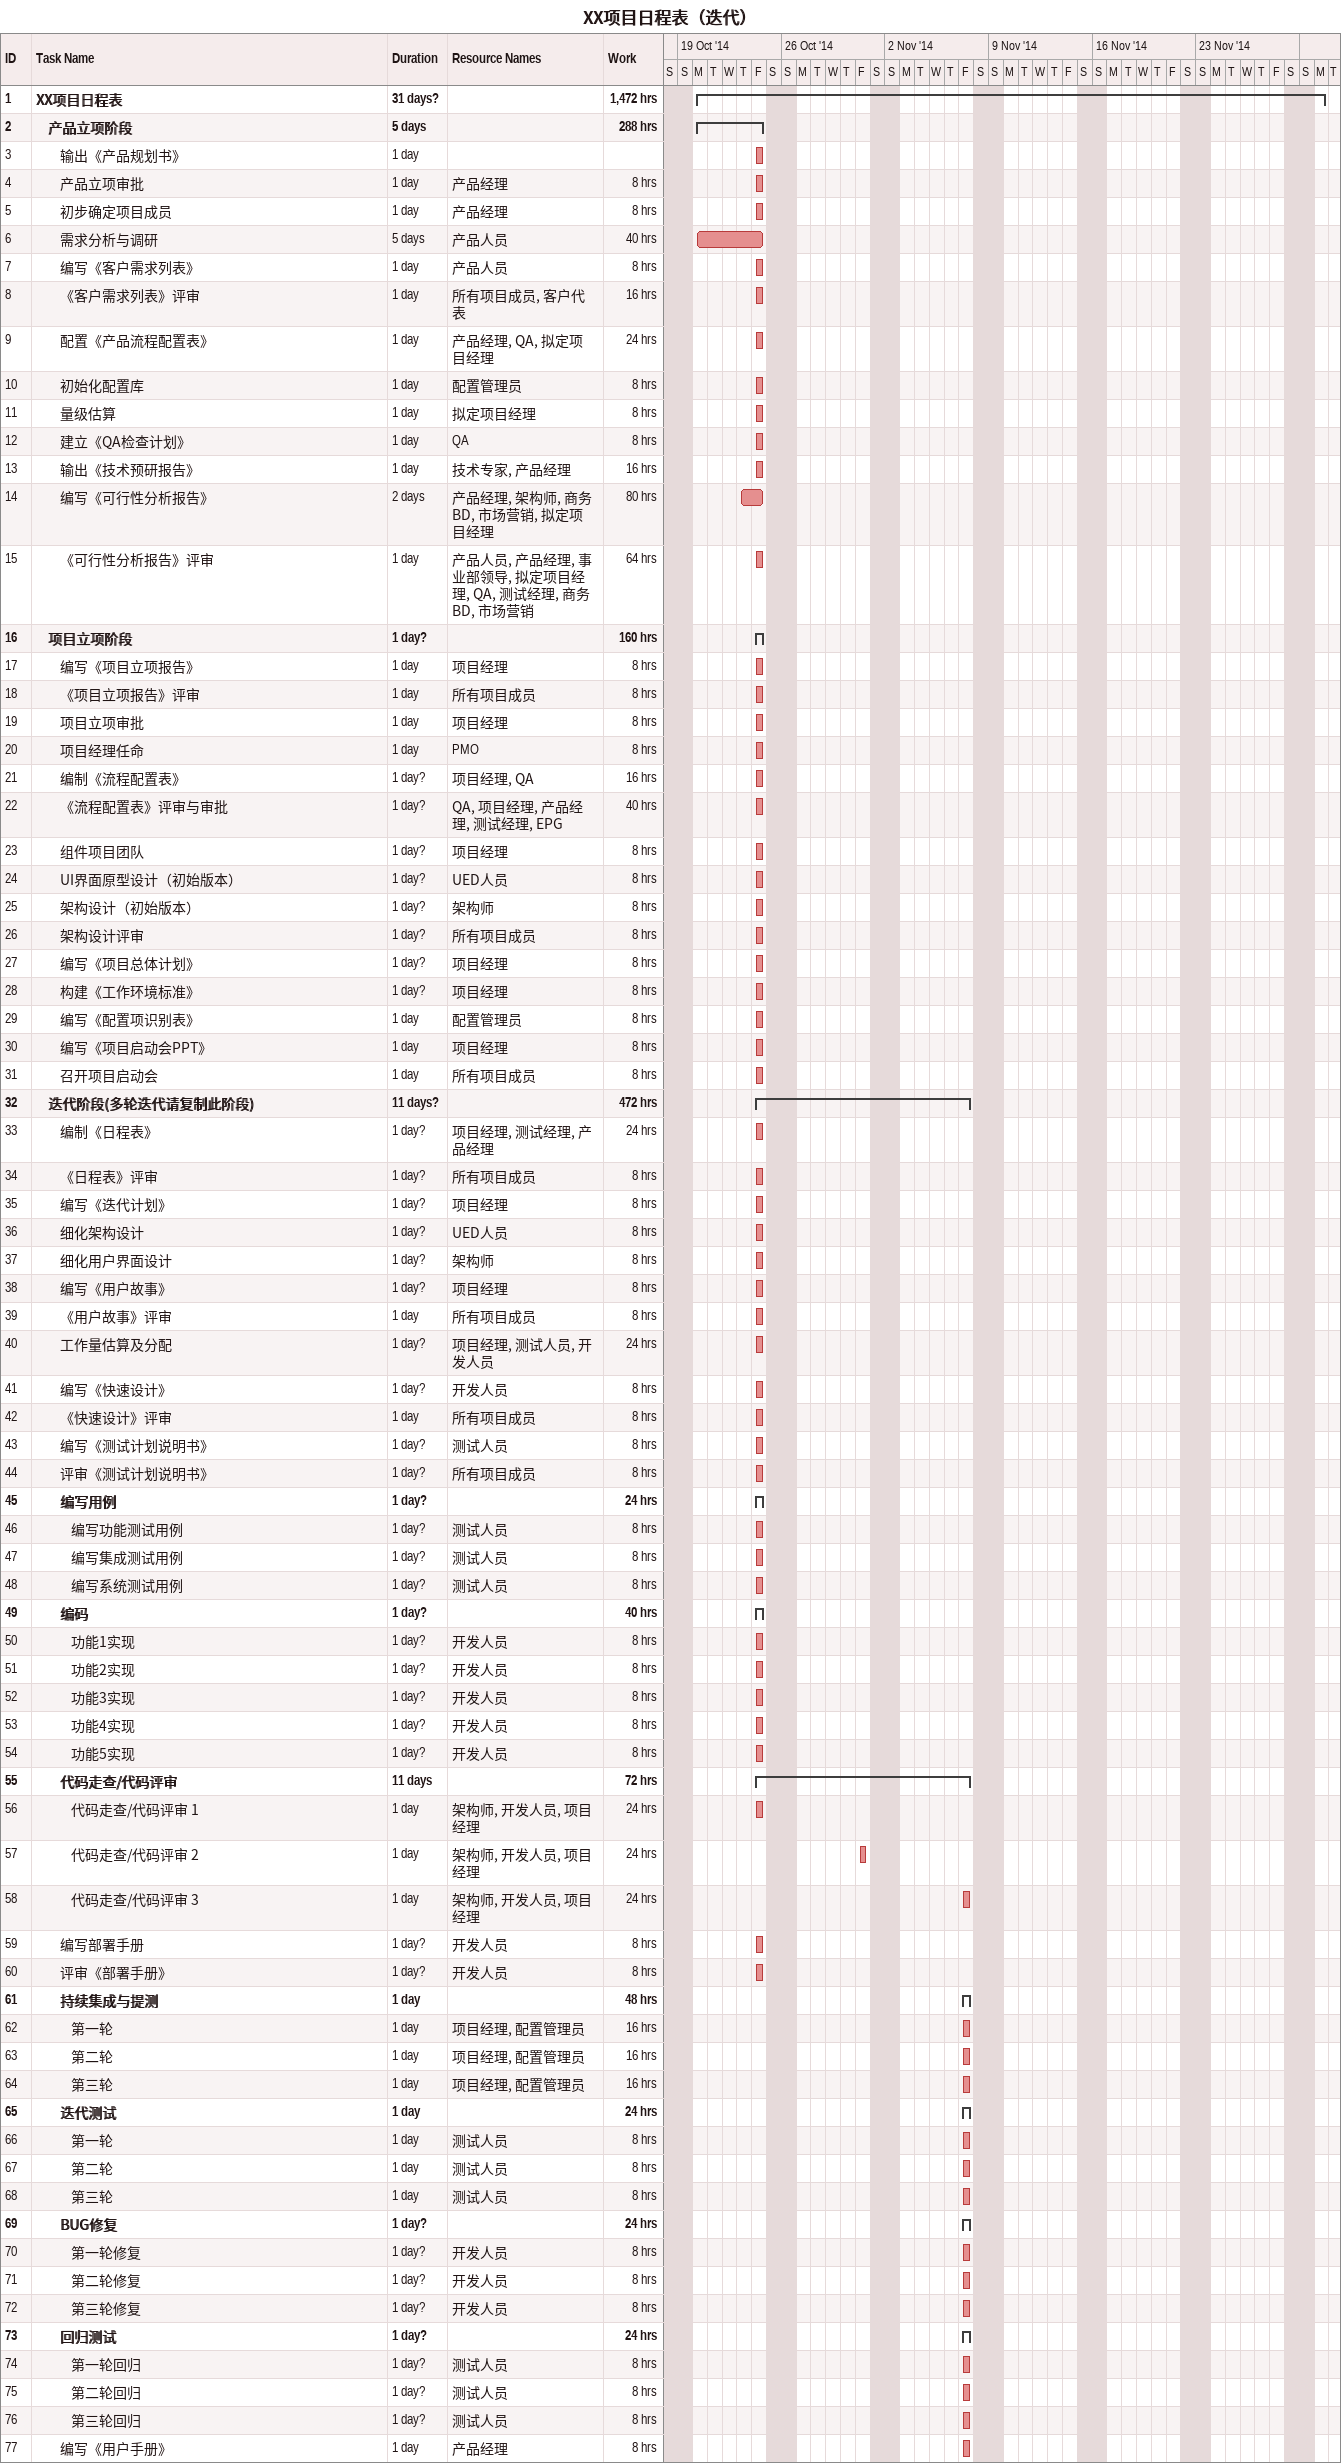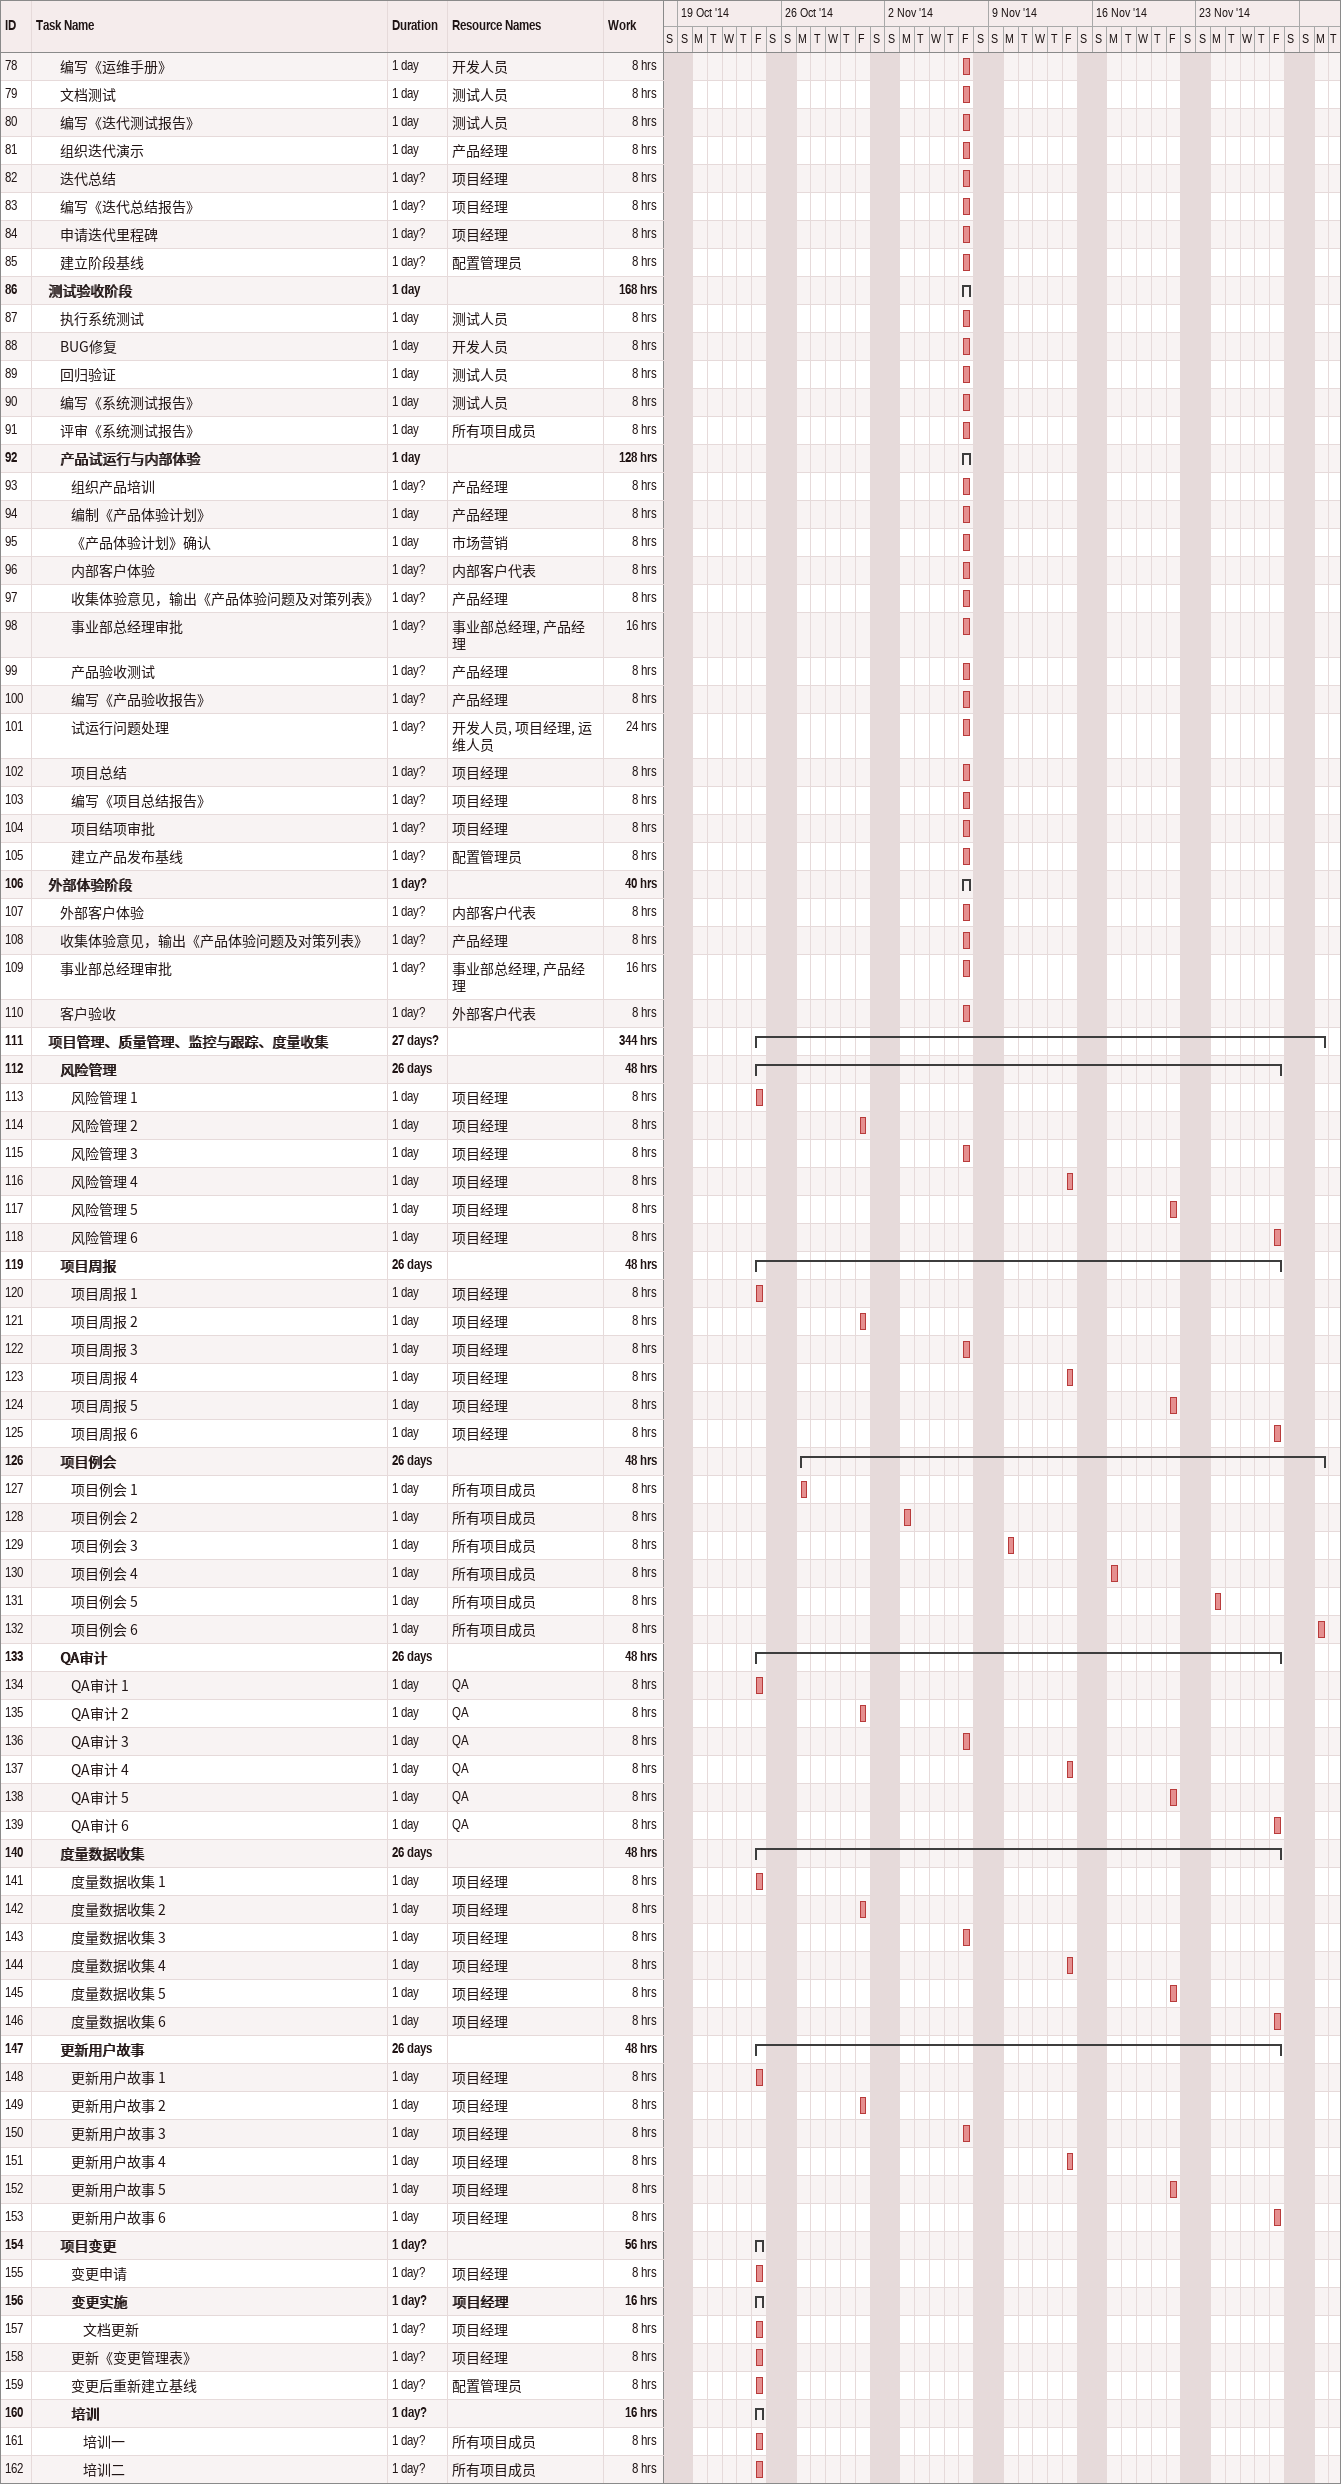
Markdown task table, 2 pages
XX项目日程表（迭代）

| ID | Level | Task | Duration | Start | Finish | Resources | Work (h) |
|---|---|---|---|---|---|---|---|
| 1 | 1 | **XX项目日程表** | 31d? | 2014-10-20 | 2014-12-01 |  | 1472 |
| 2 | 2 | **产品立项阶段** | 5d | 2014-10-20 | 2014-10-24 |  | 288 |
| 3 | 3 | 输出《产品规划书》 | 1d | 2014-10-24 | 2014-10-24 |  |  |
| 4 | 3 | 产品立项审批 | 1d | 2014-10-24 | 2014-10-24 | 产品经理 | 8 |
| 5 | 3 | 初步确定项目成员 | 1d | 2014-10-24 | 2014-10-24 | 产品经理 | 8 |
| 6 | 3 | 需求分析与调研 | 5d | 2014-10-20 | 2014-10-24 | 产品人员 | 40 |
| 7 | 3 | 编写《客户需求列表》 | 1d | 2014-10-24 | 2014-10-24 | 产品人员 | 8 |
| 8 | 3 | 《客户需求列表》评审 | 1d | 2014-10-24 | 2014-10-24 | 所有项目成员, 客户代表 | 16 |
| 9 | 3 | 配置《产品流程配置表》 | 1d | 2014-10-24 | 2014-10-24 | 产品经理, QA, 拟定项目经理 | 24 |
| 10 | 3 | 初始化配置库 | 1d | 2014-10-24 | 2014-10-24 | 配置管理员 | 8 |
| 11 | 3 | 量级估算 | 1d | 2014-10-24 | 2014-10-24 | 拟定项目经理 | 8 |
| 12 | 3 | 建立《QA检查计划》 | 1d | 2014-10-24 | 2014-10-24 | QA | 8 |
| 13 | 3 | 输出《技术预研报告》 | 1d | 2014-10-24 | 2014-10-24 | 技术专家, 产品经理 | 16 |
| 14 | 3 | 编写《可行性分析报告》 | 2d | 2014-10-23 | 2014-10-24 | 产品经理, 架构师, 商务BD, 市场营销, 拟定项目经理 | 80 |
| 15 | 3 | 《可行性分析报告》评审 | 1d | 2014-10-24 | 2014-10-24 | 产品人员, 产品经理, 事业部领导, 拟定项目经理, QA, 测试经理, 商务BD, 市场营销 | 64 |
| 16 | 2 | **项目立项阶段** | 1d? | 2014-10-24 | 2014-10-24 |  | 160 |
| 17 | 3 | 编写《项目立项报告》 | 1d | 2014-10-24 | 2014-10-24 | 项目经理 | 8 |
| 18 | 3 | 《项目立项报告》评审 | 1d | 2014-10-24 | 2014-10-24 | 所有项目成员 | 8 |
| 19 | 3 | 项目立项审批 | 1d | 2014-10-24 | 2014-10-24 | 项目经理 | 8 |
| 20 | 3 | 项目经理任命 | 1d | 2014-10-24 | 2014-10-24 | PMO | 8 |
| 21 | 3 | 编制《流程配置表》 | 1d? | 2014-10-24 | 2014-10-24 | 项目经理, QA | 16 |
| 22 | 3 | 《流程配置表》评审与审批 | 1d? | 2014-10-24 | 2014-10-24 | QA, 项目经理, 产品经理, 测试经理, EPG | 40 |
| 23 | 3 | 组件项目团队 | 1d? | 2014-10-24 | 2014-10-24 | 项目经理 | 8 |
| 24 | 3 | UI界面原型设计（初始版本） | 1d? | 2014-10-24 | 2014-10-24 | UED人员 | 8 |
| 25 | 3 | 架构设计（初始版本） | 1d? | 2014-10-24 | 2014-10-24 | 架构师 | 8 |
| 26 | 3 | 架构设计评审 | 1d? | 2014-10-24 | 2014-10-24 | 所有项目成员 | 8 |
| 27 | 3 | 编写《项目总体计划》 | 1d? | 2014-10-24 | 2014-10-24 | 项目经理 | 8 |
| 28 | 3 | 构建《工作环境标准》 | 1d? | 2014-10-24 | 2014-10-24 | 项目经理 | 8 |
| 29 | 3 | 编写《配置项识别表》 | 1d | 2014-10-24 | 2014-10-24 | 配置管理员 | 8 |
| 30 | 3 | 编写《项目启动会PPT》 | 1d | 2014-10-24 | 2014-10-24 | 项目经理 | 8 |
| 31 | 3 | 召开项目启动会 | 1d | 2014-10-24 | 2014-10-24 | 所有项目成员 | 8 |
| 32 | 2 | **迭代阶段(多轮迭代请复制此阶段)** | 11d? | 2014-10-24 | 2014-11-07 |  | 472 |
| 33 | 3 | 编制《日程表》 | 1d? | 2014-10-24 | 2014-10-24 | 项目经理, 测试经理, 产品经理 | 24 |
| 34 | 3 | 《日程表》评审 | 1d? | 2014-10-24 | 2014-10-24 | 所有项目成员 | 8 |
| 35 | 3 | 编写《迭代计划》 | 1d? | 2014-10-24 | 2014-10-24 | 项目经理 | 8 |
| 36 | 3 | 细化架构设计 | 1d? | 2014-10-24 | 2014-10-24 | UED人员 | 8 |
| 37 | 3 | 细化用户界面设计 | 1d? | 2014-10-24 | 2014-10-24 | 架构师 | 8 |
| 38 | 3 | 编写《用户故事》 | 1d? | 2014-10-24 | 2014-10-24 | 项目经理 | 8 |
| 39 | 3 | 《用户故事》评审 | 1d | 2014-10-24 | 2014-10-24 | 所有项目成员 | 8 |
| 40 | 3 | 工作量估算及分配 | 1d? | 2014-10-24 | 2014-10-24 | 项目经理, 测试人员, 开发人员 | 24 |
| 41 | 3 | 编写《快速设计》 | 1d? | 2014-10-24 | 2014-10-24 | 开发人员 | 8 |
| 42 | 3 | 《快速设计》评审 | 1d | 2014-10-24 | 2014-10-24 | 所有项目成员 | 8 |
| 43 | 3 | 编写《测试计划说明书》 | 1d? | 2014-10-24 | 2014-10-24 | 测试人员 | 8 |
| 44 | 3 | 评审《测试计划说明书》 | 1d? | 2014-10-24 | 2014-10-24 | 所有项目成员 | 8 |
| 45 | 3 | **编写用例** | 1d? | 2014-10-24 | 2014-10-24 |  | 24 |
| 46 | 4 | 编写功能测试用例 | 1d? | 2014-10-24 | 2014-10-24 | 测试人员 | 8 |
| 47 | 4 | 编写集成测试用例 | 1d? | 2014-10-24 | 2014-10-24 | 测试人员 | 8 |
| 48 | 4 | 编写系统测试用例 | 1d? | 2014-10-24 | 2014-10-24 | 测试人员 | 8 |
| 49 | 3 | **编码** | 1d? | 2014-10-24 | 2014-10-24 |  | 40 |
| 50 | 4 | 功能1实现 | 1d? | 2014-10-24 | 2014-10-24 | 开发人员 | 8 |
| 51 | 4 | 功能2实现 | 1d? | 2014-10-24 | 2014-10-24 | 开发人员 | 8 |
| 52 | 4 | 功能3实现 | 1d? | 2014-10-24 | 2014-10-24 | 开发人员 | 8 |
| 53 | 4 | 功能4实现 | 1d? | 2014-10-24 | 2014-10-24 | 开发人员 | 8 |
| 54 | 4 | 功能5实现 | 1d? | 2014-10-24 | 2014-10-24 | 开发人员 | 8 |
| 55 | 3 | **代码走查/代码评审** | 11d | 2014-10-24 | 2014-11-07 |  | 72 |
| 56 | 4 | 代码走查/代码评审 1 | 1d | 2014-10-24 | 2014-10-24 | 架构师, 开发人员, 项目经理 | 24 |
| 57 | 4 | 代码走查/代码评审 2 | 1d | 2014-10-31 | 2014-10-31 | 架构师, 开发人员, 项目经理 | 24 |
| 58 | 4 | 代码走查/代码评审 3 | 1d | 2014-11-07 | 2014-11-07 | 架构师, 开发人员, 项目经理 | 24 |
| 59 | 3 | 编写部署手册 | 1d? | 2014-10-24 | 2014-10-24 | 开发人员 | 8 |
| 60 | 3 | 评审《部署手册》 | 1d? | 2014-10-24 | 2014-10-24 | 开发人员 | 8 |
| 61 | 3 | **持续集成与提测** | 1d | 2014-11-07 | 2014-11-07 |  | 48 |
| 62 | 4 | 第一轮 | 1d | 2014-11-07 | 2014-11-07 | 项目经理, 配置管理员 | 16 |
| 63 | 4 | 第二轮 | 1d | 2014-11-07 | 2014-11-07 | 项目经理, 配置管理员 | 16 |
| 64 | 4 | 第三轮 | 1d | 2014-11-07 | 2014-11-07 | 项目经理, 配置管理员 | 16 |
| 65 | 3 | **迭代测试** | 1d | 2014-11-07 | 2014-11-07 |  | 24 |
| 66 | 4 | 第一轮 | 1d | 2014-11-07 | 2014-11-07 | 测试人员 | 8 |
| 67 | 4 | 第二轮 | 1d | 2014-11-07 | 2014-11-07 | 测试人员 | 8 |
| 68 | 4 | 第三轮 | 1d | 2014-11-07 | 2014-11-07 | 测试人员 | 8 |
| 69 | 3 | **BUG修复** | 1d? | 2014-11-07 | 2014-11-07 |  | 24 |
| 70 | 4 | 第一轮修复 | 1d? | 2014-11-07 | 2014-11-07 | 开发人员 | 8 |
| 71 | 4 | 第二轮修复 | 1d? | 2014-11-07 | 2014-11-07 | 开发人员 | 8 |
| 72 | 4 | 第三轮修复 | 1d? | 2014-11-07 | 2014-11-07 | 开发人员 | 8 |
| 73 | 3 | **回归测试** | 1d? | 2014-11-07 | 2014-11-07 |  | 24 |
| 74 | 4 | 第一轮回归 | 1d? | 2014-11-07 | 2014-11-07 | 测试人员 | 8 |
| 75 | 4 | 第二轮回归 | 1d? | 2014-11-07 | 2014-11-07 | 测试人员 | 8 |
| 76 | 4 | 第三轮回归 | 1d? | 2014-11-07 | 2014-11-07 | 测试人员 | 8 |
| 77 | 3 | 编写《用户手册》 | 1d | 2014-11-07 | 2014-11-07 | 产品经理 | 8 |
| 78 | 3 | 编写《运维手册》 | 1d | 2014-11-07 | 2014-11-07 | 开发人员 | 8 |
| 79 | 3 | 文档测试 | 1d | 2014-11-07 | 2014-11-07 | 测试人员 | 8 |
| 80 | 3 | 编写《迭代测试报告》 | 1d | 2014-11-07 | 2014-11-07 | 测试人员 | 8 |
| 81 | 3 | 组织迭代演示 | 1d | 2014-11-07 | 2014-11-07 | 产品经理 | 8 |
| 82 | 3 | 迭代总结 | 1d? | 2014-11-07 | 2014-11-07 | 项目经理 | 8 |
| 83 | 3 | 编写《迭代总结报告》 | 1d? | 2014-11-07 | 2014-11-07 | 项目经理 | 8 |
| 84 | 3 | 申请迭代里程碑 | 1d? | 2014-11-07 | 2014-11-07 | 项目经理 | 8 |
| 85 | 3 | 建立阶段基线 | 1d? | 2014-11-07 | 2014-11-07 | 配置管理员 | 8 |
| 86 | 2 | **测试验收阶段** | 1d | 2014-11-07 | 2014-11-07 |  | 168 |
| 87 | 3 | 执行系统测试 | 1d | 2014-11-07 | 2014-11-07 | 测试人员 | 8 |
| 88 | 3 | BUG修复 | 1d | 2014-11-07 | 2014-11-07 | 开发人员 | 8 |
| 89 | 3 | 回归验证 | 1d | 2014-11-07 | 2014-11-07 | 测试人员 | 8 |
| 90 | 3 | 编写《系统测试报告》 | 1d | 2014-11-07 | 2014-11-07 | 测试人员 | 8 |
| 91 | 3 | 评审《系统测试报告》 | 1d | 2014-11-07 | 2014-11-07 | 所有项目成员 | 8 |
| 92 | 3 | **产品试运行与内部体验** | 1d | 2014-11-07 | 2014-11-07 |  | 128 |
| 93 | 4 | 组织产品培训 | 1d? | 2014-11-07 | 2014-11-07 | 产品经理 | 8 |
| 94 | 4 | 编制《产品体验计划》 | 1d | 2014-11-07 | 2014-11-07 | 产品经理 | 8 |
| 95 | 4 | 《产品体验计划》确认 | 1d | 2014-11-07 | 2014-11-07 | 市场营销 | 8 |
| 96 | 4 | 内部客户体验 | 1d? | 2014-11-07 | 2014-11-07 | 内部客户代表 | 8 |
| 97 | 4 | 收集体验意见，输出《产品体验问题及对策列表》 | 1d? | 2014-11-07 | 2014-11-07 | 产品经理 | 8 |
| 98 | 4 | 事业部总经理审批 | 1d? | 2014-11-07 | 2014-11-07 | 事业部总经理, 产品经理 | 16 |
| 99 | 4 | 产品验收测试 | 1d? | 2014-11-07 | 2014-11-07 | 产品经理 | 8 |
| 100 | 4 | 编写《产品验收报告》 | 1d? | 2014-11-07 | 2014-11-07 | 产品经理 | 8 |
| 101 | 4 | 试运行问题处理 | 1d? | 2014-11-07 | 2014-11-07 | 开发人员, 项目经理, 运维人员 | 24 |
| 102 | 4 | 项目总结 | 1d? | 2014-11-07 | 2014-11-07 | 项目经理 | 8 |
| 103 | 4 | 编写《项目总结报告》 | 1d? | 2014-11-07 | 2014-11-07 | 项目经理 | 8 |
| 104 | 4 | 项目结项审批 | 1d? | 2014-11-07 | 2014-11-07 | 项目经理 | 8 |
| 105 | 4 | 建立产品发布基线 | 1d? | 2014-11-07 | 2014-11-07 | 配置管理员 | 8 |
| 106 | 2 | **外部体验阶段** | 1d? | 2014-11-07 | 2014-11-07 |  | 40 |
| 107 | 3 | 外部客户体验 | 1d? | 2014-11-07 | 2014-11-07 | 内部客户代表 | 8 |
| 108 | 3 | 收集体验意见，输出《产品体验问题及对策列表》 | 1d? | 2014-11-07 | 2014-11-07 | 产品经理 | 8 |
| 109 | 3 | 事业部总经理审批 | 1d? | 2014-11-07 | 2014-11-07 | 事业部总经理, 产品经理 | 16 |
| 110 | 3 | 客户验收 | 1d? | 2014-11-07 | 2014-11-07 | 外部客户代表 | 8 |
| 111 | 2 | **项目管理、质量管理、监控与跟踪、度量收集** | 27d? | 2014-10-24 | 2014-12-01 |  | 344 |
| 112 | 3 | **风险管理** | 26d | 2014-10-24 | 2014-11-28 |  | 48 |
| 113 | 4 | 风险管理 1 | 1d | 2014-10-24 | 2014-10-24 | 项目经理 | 8 |
| 114 | 4 | 风险管理 2 | 1d | 2014-10-31 | 2014-10-31 | 项目经理 | 8 |
| 115 | 4 | 风险管理 3 | 1d | 2014-11-07 | 2014-11-07 | 项目经理 | 8 |
| 116 | 4 | 风险管理 4 | 1d | 2014-11-14 | 2014-11-14 | 项目经理 | 8 |
| 117 | 4 | 风险管理 5 | 1d | 2014-11-21 | 2014-11-21 | 项目经理 | 8 |
| 118 | 4 | 风险管理 6 | 1d | 2014-11-28 | 2014-11-28 | 项目经理 | 8 |
| 119 | 3 | **项目周报** | 26d | 2014-10-24 | 2014-11-28 |  | 48 |
| 120 | 4 | 项目周报 1 | 1d | 2014-10-24 | 2014-10-24 | 项目经理 | 8 |
| 121 | 4 | 项目周报 2 | 1d | 2014-10-31 | 2014-10-31 | 项目经理 | 8 |
| 122 | 4 | 项目周报 3 | 1d | 2014-11-07 | 2014-11-07 | 项目经理 | 8 |
| 123 | 4 | 项目周报 4 | 1d | 2014-11-14 | 2014-11-14 | 项目经理 | 8 |
| 124 | 4 | 项目周报 5 | 1d | 2014-11-21 | 2014-11-21 | 项目经理 | 8 |
| 125 | 4 | 项目周报 6 | 1d | 2014-11-28 | 2014-11-28 | 项目经理 | 8 |
| 126 | 3 | **项目例会** | 26d | 2014-10-27 | 2014-12-01 |  | 48 |
| 127 | 4 | 项目例会 1 | 1d | 2014-10-27 | 2014-10-27 | 所有项目成员 | 8 |
| 128 | 4 | 项目例会 2 | 1d | 2014-11-03 | 2014-11-03 | 所有项目成员 | 8 |
| 129 | 4 | 项目例会 3 | 1d | 2014-11-10 | 2014-11-10 | 所有项目成员 | 8 |
| 130 | 4 | 项目例会 4 | 1d | 2014-11-17 | 2014-11-17 | 所有项目成员 | 8 |
| 131 | 4 | 项目例会 5 | 1d | 2014-11-24 | 2014-11-24 | 所有项目成员 | 8 |
| 132 | 4 | 项目例会 6 | 1d | 2014-12-01 | 2014-12-01 | 所有项目成员 | 8 |
| 133 | 3 | **QA审计** | 26d | 2014-10-24 | 2014-11-28 |  | 48 |
| 134 | 4 | QA审计 1 | 1d | 2014-10-24 | 2014-10-24 | QA | 8 |
| 135 | 4 | QA审计 2 | 1d | 2014-10-31 | 2014-10-31 | QA | 8 |
| 136 | 4 | QA审计 3 | 1d | 2014-11-07 | 2014-11-07 | QA | 8 |
| 137 | 4 | QA审计 4 | 1d | 2014-11-14 | 2014-11-14 | QA | 8 |
| 138 | 4 | QA审计 5 | 1d | 2014-11-21 | 2014-11-21 | QA | 8 |
| 139 | 4 | QA审计 6 | 1d | 2014-11-28 | 2014-11-28 | QA | 8 |
| 140 | 3 | **度量数据收集** | 26d | 2014-10-24 | 2014-11-28 |  | 48 |
| 141 | 4 | 度量数据收集 1 | 1d | 2014-10-24 | 2014-10-24 | 项目经理 | 8 |
| 142 | 4 | 度量数据收集 2 | 1d | 2014-10-31 | 2014-10-31 | 项目经理 | 8 |
| 143 | 4 | 度量数据收集 3 | 1d | 2014-11-07 | 2014-11-07 | 项目经理 | 8 |
| 144 | 4 | 度量数据收集 4 | 1d | 2014-11-14 | 2014-11-14 | 项目经理 | 8 |
| 145 | 4 | 度量数据收集 5 | 1d | 2014-11-21 | 2014-11-21 | 项目经理 | 8 |
| 146 | 4 | 度量数据收集 6 | 1d | 2014-11-28 | 2014-11-28 | 项目经理 | 8 |
| 147 | 3 | **更新用户故事** | 26d | 2014-10-24 | 2014-11-28 |  | 48 |
| 148 | 4 | 更新用户故事 1 | 1d | 2014-10-24 | 2014-10-24 | 项目经理 | 8 |
| 149 | 4 | 更新用户故事 2 | 1d | 2014-10-31 | 2014-10-31 | 项目经理 | 8 |
| 150 | 4 | 更新用户故事 3 | 1d | 2014-11-07 | 2014-11-07 | 项目经理 | 8 |
| 151 | 4 | 更新用户故事 4 | 1d | 2014-11-14 | 2014-11-14 | 项目经理 | 8 |
| 152 | 4 | 更新用户故事 5 | 1d | 2014-11-21 | 2014-11-21 | 项目经理 | 8 |
| 153 | 4 | 更新用户故事 6 | 1d | 2014-11-28 | 2014-11-28 | 项目经理 | 8 |
| 154 | 3 | **项目变更** | 1d? | 2014-10-24 | 2014-10-24 |  | 56 |
| 155 | 4 | 变更申请 | 1d? | 2014-10-24 | 2014-10-24 | 项目经理 | 8 |
| 156 | 4 | **变更实施** | 1d? | 2014-10-24 | 2014-10-24 | 项目经理 | 16 |
| 157 | 5 | 文档更新 | 1d? | 2014-10-24 | 2014-10-24 | 项目经理 | 8 |
| 158 | 4 | 更新《变更管理表》 | 1d? | 2014-10-24 | 2014-10-24 | 项目经理 | 8 |
| 159 | 4 | 变更后重新建立基线 | 1d? | 2014-10-24 | 2014-10-24 | 配置管理员 | 8 |
| 160 | 4 | **培训** | 1d? | 2014-10-24 | 2014-10-24 |  | 16 |
| 161 | 5 | 培训一 | 1d? | 2014-10-24 | 2014-10-24 | 所有项目成员 | 8 |
| 162 | 5 | 培训二 | 1d? | 2014-10-24 | 2014-10-24 | 所有项目成员 | 8 |
